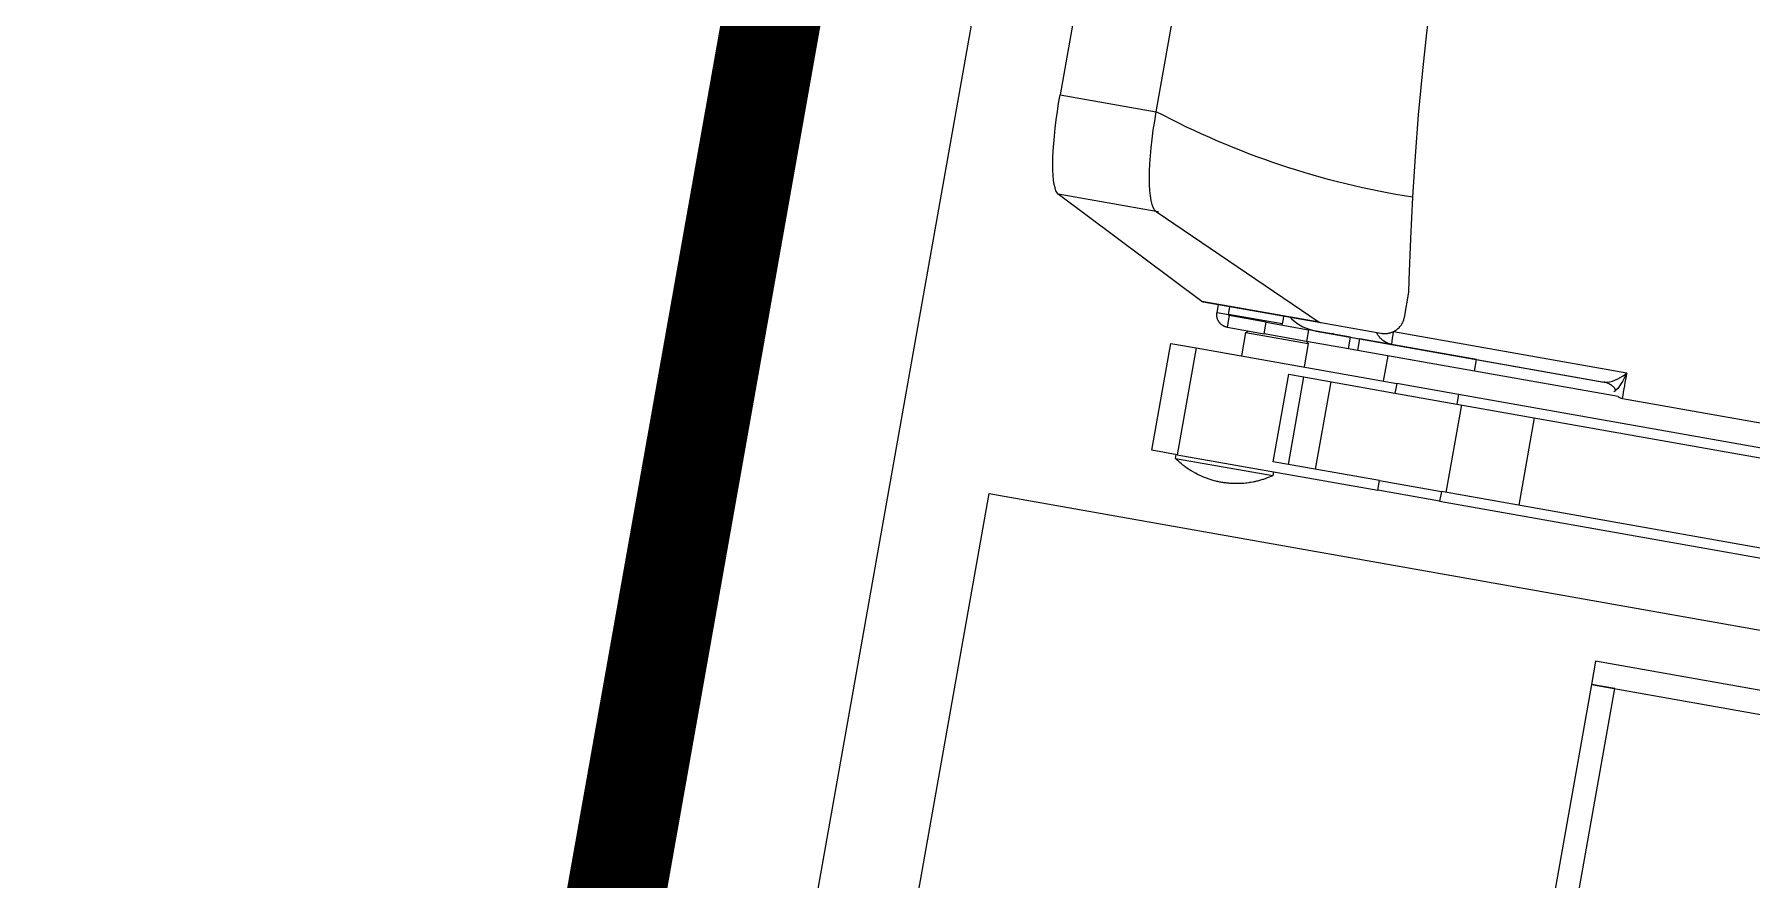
# Model space of a CAD drawing. Header units: feet. Extents: x 9520660 to 9546195, y -5934217 to -5925868.
# Drawn here: x 9537143 to 9538013, y -5928479 to -5928051 of the extents above; entities that cross this region are included whole.
import ezdxf

# ---------------------------------------------------------------- set-up
doc = ezdxf.new("R2010")
doc.units = ezdxf.units.FT
doc.header["$LTSCALE"] = 33
doc.header["$MEASUREMENT"] = 0
doc.linetypes.add('ACAD_ISO03W100', pattern=[30, 12, -18])
for name, color, linetype, lineweight in [('LENS-FURNITURE', 13, 'Continuous', 9), ('LENS_PARTITION', 21, 'Continuous', 25), ('LK-FLUTTED FINISH', 20, 'Continuous', 30), ('LK-FURNITURE', 13, 'Continuous', 9)]:
    doc.layers.add(name, color=color, linetype=linetype, lineweight=lineweight)

# ---------------------------------------------------------------- blocks, each defined once
blk = doc.blocks.new('TRIAL SET CABINET 633x500')
at = {"layer": 'LENS-FURNITURE'}
blk.add_lwpolyline([(119.4230440827086, -352.4817388160154), (119.4230440827086, -985.4817388160156), (-380.5769559172913, -985.4817388160156), (-380.5769559172913, -352.4817388160154)], close=True, dxfattribs=at)
at = {"layer": 'LENS-FURNITURE', "color": 146}
for points in [[(-63.4640948921442, -382.4817388160154), (-63.4640948921442, -394.4817388160154), (338.5359051078558, -394.4817388160154), (338.5359051078558, -382.4817388160154)], [(-63.4640948921442, -394.4817388160154), (-63.4640948921442, -943.4817388160153), (-51.4640948921442, -943.4817388160153), (-51.4640948921442, -394.4817388160154)]]:
    blk.add_lwpolyline(points, close=True, dxfattribs=at)
blk = doc.blocks.new('CHAIR UNIT')
at = {"layer": 'LENS-FURNITURE'}
for points in [[(-147.1943452823906, 380.5769559177861), (147.2308676522225, 380.5769559177861)], [(197.0474022049457, 322.3967953379323), (197.0474022049457, 372.6515981986886), (196.4721745047718, 373.4003071072802), (195.531722895801, 374.1398854184954), (194.2169169615954, 374.8612025405455), (192.546018009074, 375.56425846598), (190.5372868617996, 376.2399226048728), (188.1907232813537, 376.8790643542597), (185.5337199382484, 377.4725531241856), (182.5936678322032, 378.0386501038447), (179.3705674409866, 378.5499635048618), (175.9100713040679, 379.0064933290123), (172.2304407265037, 379.417370168172), (168.3681985521689, 379.7643328331469), (164.3324747160077, 380.0565119194216), (160.1780536044389, 380.2847768315114), (155.9140649139881, 380.4491275675247), (151.5952930301428, 380.5495641275193), (147.2308676522225, 380.5769559177861), (147.2308676522225, 331.1256455461554)], [(147.2308676522225, 331.1256455461554), (-147.1943452823906, 331.1256455461554)], [(196.9560961686075, 321.200687206263), (197.0108795994893, 321.6754782196076), (197.0291409026831, 321.9220043245877)], [(197.0474022049457, 322.3967953379323), (237.8246457614005, 231.2460509821831)], [(316.4938649134711, 290.3940547816455), (316.4938649134711, 303.3868935330538), (261.500282490626, 303.3868935330538), (261.500282490626, 290.3940547816455), (316.4938649134711, 290.3940547816455), (316.4938649134711, 187.2091843059752)], [(238.0163882486522, 230.1686405996735), (238.0163882486522, 230.4151667065162), (238.0163882486522, 290.9418905702769), (238.0163882486522, 291.0423271302425), (238.0072578350082, 291.1427636920707), (237.9889965318144, 291.2432002520654), (237.9707352295518, 291.3345062183798), (237.9433435136452, 291.4258121809981), (237.9068211466074, 291.5262487428263), (237.8702987795696, 291.6175547091407), (237.8246457614005, 291.699730076245)], [(261.500282490626, 290.3940547816455), (261.500282490626, 187.2091843059752)], [(316.4938649134711, 240.8879608331772), (318.4934654096141, 240.8879608331772), (318.7856445852667, 241.2988376741996), (319.0686931088567, 241.7188451107068), (319.6165286172182, 242.5771211766696), (320.1461032982916, 243.4353972426034), (320.6574166771023, 244.3119345014566), (320.9039428345858, 244.7593337282597), (321.1504689911381, 245.1976023576863), (321.3878644965589, 245.6450015844894), (321.6161293517798, 246.1015314068063), (321.8443944435567, 246.5489306317177), (322.063528646715, 247.0054604558973), (322.2826630882919, 247.4711208718654), (322.4926666393876, 247.927650696045), (322.7026704298332, 248.3933111157385), (322.9035433297977, 248.8589715354319), (323.095286055468, 249.3246319532627), (323.2870285427198, 249.79942296847), (323.4696406163275, 250.2650833881635), (323.8166032247245, 251.214665418549), (323.9900844087824, 251.6985870292992), (324.1453045289964, 252.1733780463692), (324.4557447684929, 253.1412212678115), (324.6018344759941, 253.6342734777718), (324.8757521100342, 254.6021167010767), (325.0035807527603, 255.0951689073118), (325.2409760206938, 256.0812733253697), (325.3505433602259, 256.5743255334673), (325.4509798102081, 257.0765083389415), (325.5514164986089, 257.5695605470392), (325.6518529485911, 258.0717433525133), (325.7340283347294, 258.564795560611), (325.8162037208677, 259.0669783642224), (325.962293189019, 260.0713439733081), (326.0901215933263, 261.0757095842564), (326.1357746114954, 261.5778923878679), (326.1905580433086, 262.0892057888559), (326.2636027773841, 263.0935713998333), (326.2909949701279, 263.6048848008213), (326.3183866860345, 264.1070676062954), (326.3366477508098, 264.6183810072835), (326.3457784019411, 265.1205638090323), (326.3549088146537, 265.6318772118829), (326.3549088146537, 266.1340600154945), (326.3457784019411, 266.6453734164825), (326.3366477508098, 267.1475562219566), (326.3183866860345, 267.6588696229737), (326.2909949701279, 268.1610524284188), (326.2636027773841, 268.6723658294359), (326.1905580433086, 269.6767314403842), (326.1357746114954, 270.1880448413722), (326.0901215933263, 270.6902276449837), (325.962293189019, 271.6945932540693), (325.8162037208677, 272.698958863155), (325.7340283347294, 273.2011416686291), (325.6518529485911, 273.6941938767559), (325.4509798102081, 274.6985594877042), (325.3505433602259, 275.1916116958018), (325.2409760206938, 275.6846639020368), (325.0035807527603, 276.6707683200948), (324.8757521100342, 277.1638205281925), (324.7387935314328, 277.6477421407762), (324.6018344759941, 278.1407943488739), (324.4557447684929, 278.6247159614577), (324.1453045289964, 279.5925591829), (323.9900844087824, 280.06735019997), (323.8166032247245, 280.5512718106911), (323.4696406163275, 281.5008538411057), (323.2870285427198, 281.975644856313), (322.9035433297977, 282.9069656938082), (322.7026704298332, 283.3726261135016), (322.2826630882919, 284.3039469510259), (321.8443944435567, 285.2170065975224), (321.6161293517798, 285.6644058224629), (321.3878644965589, 286.1209356447798), (321.1504689911381, 286.5683348697203), (320.9039428345858, 287.0157340965234), (320.6574166771023, 287.4540027277835), (320.1461032982916, 288.3305399866367), (319.8813160769641, 288.7596780186868), (319.6165286172182, 289.1979466499762), (319.3426109822467, 289.6179540846206), (319.0686931088567, 290.0470921166707), (318.7856445852667, 290.4670995550696), (318.4934654096141, 290.8871069916058), (316.4938649134711, 290.8871069916058)], [(318.4934654096141, 290.8871069916058), (318.4934654096141, 240.8879608331772)], [(248.4983131065965, 276.6798989156086), (248.4709211522713, 277.2551264926442), (248.4435294363648, 277.4468690189534), (248.4161377204582, 277.6294809478859), (248.3887460045516, 277.8212234723032), (248.3522233990953, 278.0038354012358), (248.3065703809261, 278.1955779275449), (248.1422196086496, 278.743413712451), (248.0783055257052, 278.9260256413836), (247.9322160575539, 279.2729883082211), (247.8500406723469, 279.4464696397481), (247.758734873496, 279.6199509731668), (247.6674288362265, 279.7843017092091), (247.5761227989569, 279.9577830407361), (247.4756861105561, 280.1130031812645), (247.3661192469299, 280.2773539173068), (247.1469845678657, 280.5877941964718), (247.0282870531082, 280.7338837396237), (246.9004586488008, 280.8799732846091), (246.7726302444935, 281.0169322285219), (246.6448020786047, 281.1630217716447), (246.5078430231661, 281.2908501237689), (246.0695743784309, 281.6743351744953), (245.9234846718609, 281.7839023318665), (245.7682647900656, 281.9026000847225), (245.6130444314331, 282.0121672420937), (245.2843431271613, 282.2130403639167), (245.119992355816, 282.304346330231), (244.9465109333396, 282.3956522928201), (244.7730297483504, 282.4778276617871), (244.426067141816, 282.6239172049099), (244.243455067277, 282.6969619765005), (244.0699736438692, 282.7608761506854), (243.8873615702614, 282.8156597312191), (243.6956193214282, 282.8704433080275), (243.5130072478205, 282.9160962912137), (243.3303954117, 282.9526186751318), (243.1386529244483, 282.9891410627752), (242.9469104371965, 283.016532853042), (242.7642983626574, 283.0439246414462), (242.5725558754057, 283.0621858343365), (242.1890709009022, 283.0804470272269), (241.9973284136504, 283.0804470272269), (241.9973284136504, 277.1729511237063), (238.0163882486522, 277.1729511237063)], [(241.9973284136504, 283.0804470272269), (238.0163882486522, 283.0804470272269)], [(242.49951114133, 249.2972401629959), (242.4355970583856, 249.461590899009), (242.3990744529292, 249.5072438821662), (242.3808131497353, 249.5163744777092), (242.3808131497353, 249.5255050731939), (242.2073319656774, 249.6076804421609), (241.9973284136504, 249.6076804421609), (241.9973284136504, 277.1729511237063), (242.0521118454635, 277.1729511237063), (242.097764864564, 277.1638205281925), (242.1525485347956, 277.1455593353021), (242.2438545711338, 277.1090369495214), (242.2895075902343, 277.0816451610881), (242.3260297188535, 277.0451227734447), (242.3716827370226, 277.008600387664), (242.3990744529292, 276.9720780018833), (242.4538583606481, 276.8807720374316), (242.4721191879362, 276.8351190561079), (242.481250077486, 276.7803354774369), (242.4903804901987, 276.7346824961423), (242.49951114133, 276.6798989156086)], [(242.49951114133, 257.6517359141144), (242.49951114133, 276.6798989156086), (248.4983131065965, 276.6798989156086), (248.4983131065965, 257.6517359141144)], [(261.500282490626, 266.8827689259487), (249.4935479089618, 266.8827689259487), (248.4983131065965, 265.887533912377)], [(249.4935479089618, 266.8827689259487), (249.4935479089618, 234.8800283696619)], [(238.0163882486522, 246.0558784236201), (238.5277016274631, 245.4076060768566), (240.2442538365722, 242.3762480548467), (241.5042763389647, 239.0527109465329), (242.2438545711338, 235.6378678737674), (242.49951114133, 232.0769352578791), (242.49951114133, 193.2353779623809), (242.49951114133, 83.9969220382045), (242.1708095986396, 81.9151460484427), (241.24861953035, 79.76032528525684), (239.7146791554987, 77.4046314021107), (237.6968173570931, 75.04893751713098), (235.9985264493153, 73.35064657812472), (236.0259181652218, 73.35977717363856), (236.4276644419879, 73.47847492835717), (238.071171679534, 73.9806577338313), (240.6825224813074, 74.86632558819838), (242.8099513817579, 75.72460165416123), (244.4169362522662, 76.54635533617692), (245.4578243121505, 77.29506424476858), (245.293473539874, 77.45028438343434), (245.1291230078787, 77.61463511944748), (244.8186827674508, 77.94333659339462), (244.5265035917981, 78.29029925834038), (244.3804141227156, 78.47291118727298), (244.243455067277, 78.65552311620556), (244.1156266629696, 78.83813504513819), (243.8599698543549, 79.22162009400198), (243.7504029916599, 79.42249321582494), (243.6317050000653, 79.62336633951053), (243.5221378989518, 79.82423946133349), (243.4217012096196, 80.02511258312734), (243.3303954117, 80.23511630046414), (243.2299587223679, 80.4359894222871), (243.1477835755795, 80.65512373886305), (243.0656081903726, 80.86512745619984), (242.9925634562969, 81.08426177091314), (242.9195187212899, 81.29426548822084), (242.791690078564, 81.73253411951009), (242.7369066476822, 81.96079902973727), (242.6912536285818, 82.17993334445055), (242.6456006094813, 82.40819825654035), (242.6090782433748, 82.62733257125365), (242.5725558754057, 82.85559748148079), (242.5451641604304, 83.0838623935706), (242.5086417924613, 83.54039221588754), (242.49951114133, 83.76865712797735), (242.49951114133, 83.9969220382045)], [(238.0163882486522, 249.5346356705995), (239.3494554832578, 249.5528968653525), (241.9973284136504, 249.6076804421609)], [(242.49951114133, 214.3087945678271), (242.49951114133, 209.7617575375771), (248.4983131065965, 209.7617575375771), (248.4983131065965, 214.3087945678271), (242.49951114133, 214.3087945678271), (242.49951114133, 235.9026551716379)], [(248.4983131065965, 214.3087945678271), (248.4983131065965, 235.9026551716379)], [(248.4983131065965, 235.8843939806102), (249.4935479089618, 234.8800283696619), (261.500282490626, 234.8800283696619)], [(311.4994284026325, 187.2091843059752), (311.4994284026325, 241.8466734609683), (266.4947185236961, 241.8466734609683), (266.4947185236961, 187.2091843059752)], [(311.4994284026325, 234.0126217063517), (266.4947185236961, 234.0126217063517)], [(241.9973284136504, 223.7041783138411), (242.1890709009022, 223.4485216152098), (242.3534214347601, 223.2019955102296), (242.4629887742922, 222.9554694071121), (242.49951114133, 222.6998127047555)], [(311.4994284026325, 220.0336785424442), (266.4947185236961, 220.0336785424442)], [(242.49951114133, 149.4724291795573), (242.49951114133, 209.7617575375771)], [(248.4983131065965, 149.4724291795573), (248.4983131065965, 209.7617575375771)], [(-214.8703261986375, 189.364005069161), (-208.0771623300389, 190.3592400808701), (-187.3689696602523, 193.2901615410519), (-166.6242546243593, 195.919773319445), (-145.8430172204971, 198.2389448168105), (-125.0252572111785, 200.2476760368445), (-104.1709748348221, 201.9459669739881), (-83.30756180733442, 203.3429482312058), (-62.41675754077732, 204.4203586137155), (-41.51682190690189, 205.1964593107113), (-20.59862544760107, 205.652989134891), (0.3195710116997361, 205.8082092735567), (21.22863681986928, 205.6438585375145), (42.14683327917009, 205.178198117821), (63.04676843620836, 204.3929668253113), (83.93757317960262, 203.3064258454251), (104.8009862070903, 201.9094445900701), (125.6461376938969, 200.1928924563108), (146.4638977032155, 198.1750306425965), (167.2451351061463, 195.846728546021), (187.9898503813892, 193.2171167694905), (208.6980430502444, 190.2679341164184), (214.9342405218631, 189.364005069161)], [(214.9342405218631, 189.364005069161), (228.018385052681, 189.364005069161), (228.2649112101644, 189.364005069161), (228.5023067155853, 189.3731356646749), (228.7397024594247, 189.3913968575652), (228.9862283784896, 189.4096580504556), (229.4610193902627, 189.464441627264), (229.6984148956835, 189.5009640130738), (229.9358104020357, 189.5466169980936), (230.6479969192296, 189.7109677341068), (230.8762620110065, 189.7748819083208), (231.1136572789401, 189.8479266780196), (231.3419223716483, 189.9301020469575), (231.5610565748066, 190.0122774140618), (231.7893214290962, 190.1035833803762), (232.0084558706731, 190.1948893429944), (232.2367207240313, 190.2953259048226), (232.446724514477, 190.3957624666509), (232.6658587176353, 190.5053296240221), (233.0858660591766, 190.7427251316256), (233.2958698496223, 190.8705534818581), (233.4967429880053, 190.9983818321198), (233.8984892647713, 191.2722997255041), (234.2819744776934, 191.5644788117788), (234.6471983874216, 191.8749190909439), (234.8298102235422, 192.039269826986), (235.0032914076, 192.2036205630283), (235.1767725925892, 192.3771018964471), (235.3411236014217, 192.5505832279741), (235.5054743736982, 192.7331951569067), (235.8159146141261, 193.0984190147719), (236.1080937888473, 193.4819040654984), (236.3820116622374, 193.8836503110069), (236.5098398281261, 194.0845234328299), (236.6376682324335, 194.2945271501376), (236.8750637378544, 194.7145345885365), (236.9846310783178, 194.9336689013871), (237.0850675273687, 195.1436726205866), (237.1855039782822, 195.3719375308136), (237.2768100146204, 195.5910718473896), (237.3681158144027, 195.8193367576168), (237.4502914380282, 196.0384710723301), (237.5324665848166, 196.2758665799046), (237.6055113198236, 196.5041314919945), (237.6694256402552, 196.7323964022216), (237.8337764125317, 197.4445829250617), (237.8794291922822, 197.6819784344989), (237.9159517977387, 197.9193739402399), (237.9707352295518, 198.3941649573098), (237.9889965318144, 198.6406910604273), (238.0072578350082, 198.878086568031), (238.0163882486522, 199.1154820756346), (238.0163882486522, 199.3620081787521), (238.0163882486522, 199.4624447406095)], [(261.500282490626, 193.9840868709725), (248.4983131065965, 193.9840868709725)], [(261.500282490626, 155.3799250812444), (261.500282490626, 187.2091843059752), (266.4947185236961, 187.2091843059752), (266.4947185236961, 155.3799250812444)], [(248.4983131065965, 75.64242628705688), (248.4983131065965, 149.4724291795573), (242.49951114133, 149.4724291795573), (242.49951114133, 83.8234407066484)], [(316.4938649134711, 155.3799250812444), (316.4938649134711, -111.6078457020048), (261.500282490626, -111.6078457020048), (261.500282490626, -121.6149794108642), (316.4938649134711, -121.6149794108642), (316.4938649134711, -111.6078457020048)], [(261.500282490626, -111.6078457020048), (261.500282490626, 155.3799250812444), (266.4947185236961, 155.3799250812444), (266.4947185236961, -91.61183947909738)], [(311.4994284026325, -91.61183947909738), (311.4994284026325, 155.3799250812444)], [(311.4994284026325, 152.8964028478367), (266.4947185236961, 152.8964028478367)], [(311.4994284026325, 115.4518268077227), (266.4947185236961, 115.4518268077227)], [(246.5352347390726, 78.08942613651745), (246.1791414804757, 77.8702918199706), (245.4578243121505, 77.29506424476858)], [(248.4983131065965, 75.66981807732373), (248.6900555938482, 75.17676586922607), (248.7357086120173, 75.00328453583644), (248.7904920428992, 74.83893379979416), (248.8270146492869, 74.66545246637544), (248.8726674299687, 74.49197113484843), (248.9548428151756, 73.97152713645481), (248.9731041174382, 73.7980458049278), (248.9913651822135, 73.45108313995297), (249.0004958333448, 73.26847121102037), (249.0004958333448, -155.7268877471797)]]:
    blk.add_lwpolyline(points, dxfattribs=at)
for points in [[(238.0163882486522, 199.407661163772), (238.0163882486522, 199.4624447406095), (238.0255186613649, 230.4151667065162, 0.1070548578999295), (237.8246457614005, 231.2460509821831), (237.8246457614005, 291.699730076245), (197.0474022049457, 372.6515981986886)], [(235.9985264493153, 193.4910346647375, -0.0268683223407803), (242.49951114133, 193.2353779623809), (242.481250077486, 193.4910346647375), (242.4629887742922, 193.737560767855), (242.4082053434104, 194.248874168843), (242.3716827370226, 194.4954002719605), (242.3260297188535, 194.7510569743172), (242.2803767006844, 194.9975830774347), (242.2255932688713, 195.2441091824148), (242.1708095986396, 195.4997658810462), (242.1068955156952, 195.7371613905125), (242.033850543201, 195.98368749363), (241.9516753954813, 196.2302135967475), (241.8786306614056, 196.4676091062138), (241.6960185877979, 196.9424001195584), (241.4951454484835, 197.4171911366284), (241.2760112453252, 197.8737209589453), (241.1573134921491, 198.1019858691725), (240.901656921953, 198.5402545004617), (240.7646978665143, 198.759388815175), (240.6277388110757, 198.9693925325118), (240.3355596354231, 199.3893999708816), (240.1894701663405, 199.5902730927046), (240.0251196343452, 199.7911462126649), (239.8698992757127, 199.982888738974), (239.6964180916548, 200.1837618607969), (239.5320670809597, 200.3663737897296), (239.3585858969018, 200.5581163141469), (239.1759740617126, 200.7315976475656), (238.9933619871736, 200.9142095764982), (238.8016194999218, 201.0876909080543), (238.4181345254183, 201.4163923801098), (238.0163882486522, 201.7268326611374)], [(249.0004958333448, 73.27760180656333, 0.0042774242368321), (235.9985264493153, 73.35064657812472), (235.9985264493153, 193.3358145242091)]]:
    blk.add_lwpolyline(points, format="xyb", dxfattribs=at)
for points in [[(248.4983131065965, 257.6517359141144), (242.49951114133, 257.6517359141144), (242.49951114133, 235.9026551716379), (248.4983131065965, 235.9026551716379)], [(316.4938649134711, 187.2091843059752), (311.4994284026325, 187.2091843059752), (311.4994284026325, 155.3799250812444), (316.4938649134711, 155.3799250812444)]]:
    blk.add_lwpolyline(points, close=True, dxfattribs=at)
blk.add_arc((-247.3072351841256, 203.6344618745788), 414.6255135707222, 358.9237746430342, 17.90773847784086, dxfattribs=at)
blk.add_open_spline([(197.0474022049457, 322.4059259353089), (194.7886019721627, 327.3390411077707), (173.1639402247965, 331.1268626547827), (147.2390387244522, 331.1268626547827)], degree=3, dxfattribs=at)

msp = doc.modelspace()

# ---------------------------------------------------------------- linework, layer by layer
at = {"layer": 'LENS_PARTITION'}
msp.add_lwpolyline([(9537427.941220973, -5929116.486461643), (9537329.477924833, -5929099.022804712), (9537608.896435743, -5927523.610066494), (9537707.35973188, -5927541.073723427)], close=True, dxfattribs=at)
at = {"layer": 'LK-FLUTTED FINISH', "linetype": 'ACAD_ISO03W100', "ltscale": 0.05, "const_width": 50}
msp.add_lwpolyline([(9537608.868074099, -5927523.605036213), (9536733.327564405, -5932459.829604679)], dxfattribs=at)

# ---------------------------------------------------------------- block references
at = {"layer": 'LENS-FURNITURE', "rotation": 349.9424910254677}
msp.add_blockref('TRIAL SET CABINET 633x500', (9538063.256812679, -5928003.078898029), dxfattribs=at)
at = {"layer": 'LK-FURNITURE', "xscale": -1, "rotation": 79.94249102546762}
msp.add_blockref('CHAIR UNIT', (9538063.256812679, -5928003.078898029), dxfattribs=at)

doc.saveas('drawing.dxf')
